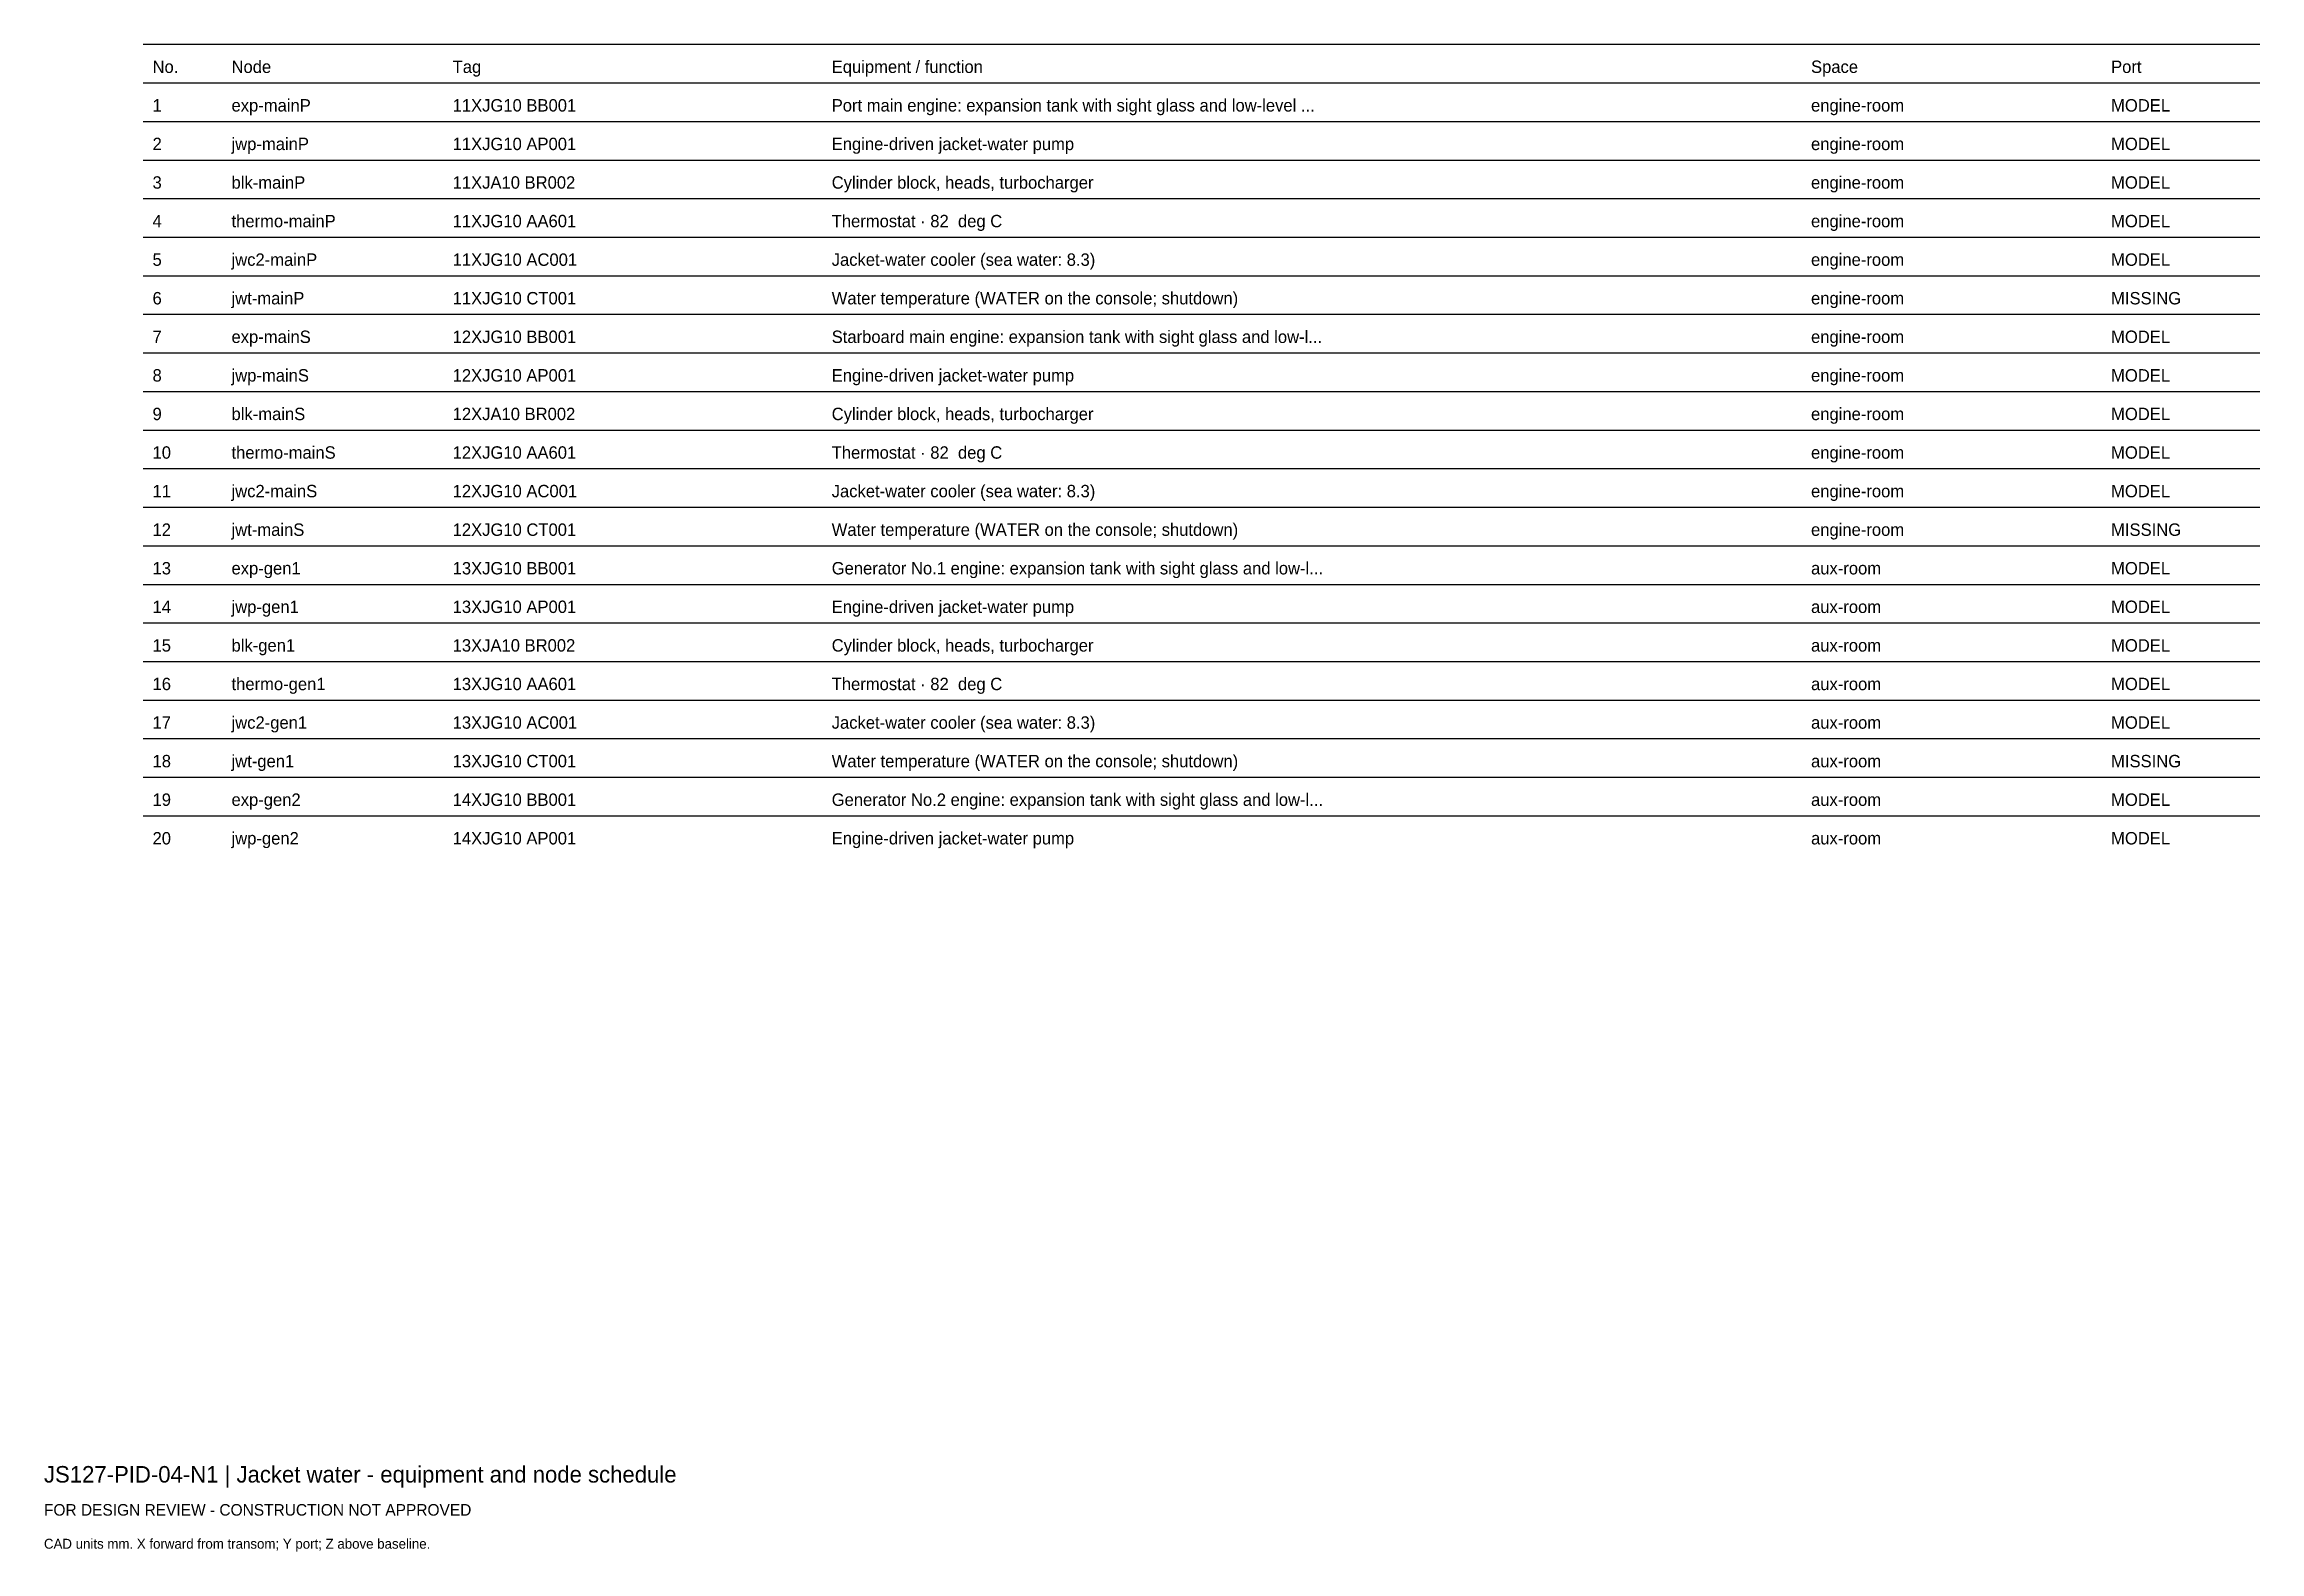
# Model space of a CAD drawing. Header units: millimetres. Extents: x 0 to 402, y -25 to 249.
import ezdxf

# ---------------------------------------------------------------- set-up
doc = ezdxf.new("R2010")
doc.units = ezdxf.units.MM
doc.layers.add('ANNOTATION', color=7, linetype='Continuous')
doc.layers.add('GEOMETRY', color=7, linetype='Continuous')

msp = doc.modelspace()

# ---------------------------------------------------------------- linework, layer by layer
at = {"layer": 'GEOMETRY'}
for p, q in [((18, 249), (402, 249)), ((18, 242), (402, 242)), ((18, 235), (402, 235)), ((18, 228), (402, 228)), ((18, 221), (402, 221)), ((18, 214), (402, 214)), ((18, 207), (402, 207)), ((18, 200), (402, 200)), ((18, 193), (402, 193)), ((18, 186), (402, 186)), ((18, 179), (402, 179)), ((18, 172), (402, 172)), ((18, 165), (402, 165)), ((18, 158), (402, 158)), ((18, 151), (402, 151)), ((18, 144), (402, 144)), ((18, 137), (402, 137)), ((18, 130), (402, 130)), ((18, 123), (402, 123)), ((18, 116), (402, 116)), ((18, 109), (402, 109))]:
    msp.add_line(p, q, dxfattribs=at)

# ---------------------------------------------------------------- texts
at = {"layer": 'ANNOTATION'}
for s, height, p in [('No.', 2.25, (19.7, 243.8)), ('Node', 2.25, (34.03, 243.8)), ('Tag', 2.25, (74.15, 243.8)), ('Equipment / function', 2.25, (142.92, 243.8)), ('Space', 2.25, (320.6, 243.8)), ('Port', 2.25, (375.04, 243.8)), ('1', 2.25, (19.7, 236.8)), ('exp-mainP', 2.25, (34.03, 236.8)), ('11XJG10 BB001', 2.25, (74.15, 236.8)), ('Port main engine: expansion tank with sight glass and low-level ...', 2.25, (142.92, 236.8)), ('engine-room', 2.25, (320.6, 236.8)), ('MODEL', 2.25, (375.04, 236.8)), ('2', 2.25, (19.7, 229.8)), ('jwp-mainP', 2.25, (34.03, 229.8)), ('11XJG10 AP001', 2.25, (74.15, 229.8)), ('Engine-driven jacket-water pump', 2.25, (142.92, 229.8)), ('engine-room', 2.25, (320.6, 229.8)), ('MODEL', 2.25, (375.04, 229.8)), ('blk-mainP', 2.25, (34.03, 222.8)), ('Cylinder block, heads, turbocharger', 2.25, (142.92, 222.8)), ('engine-room', 2.25, (320.6, 222.8)), ('3', 2.25, (19.7, 222.8)), ('11XJA10 BR002', 2.25, (74.15, 222.8)), ('MODEL', 2.25, (375.04, 222.8)), ('4', 2.25, (19.7, 215.8)), ('thermo-mainP', 2.25, (34.03, 215.8)), ('11XJG10 AA601', 2.25, (74.15, 215.8)), ('Thermostat · 82  deg C', 2.25, (142.92, 215.8)), ('engine-room', 2.25, (320.6, 215.8)), ('MODEL', 2.25, (375.04, 215.8)), ('5', 2.25, (19.7, 208.8)), ('jwc2-mainP', 2.25, (34.03, 208.8)), ('11XJG10 AC001', 2.25, (74.15, 208.8)), ('Jacket-water cooler (sea water: 8.3)', 2.25, (142.92, 208.8)), ('engine-room', 2.25, (320.6, 208.8)), ('MODEL', 2.25, (375.04, 208.8)), ('6', 2.25, (19.7, 201.8)), ('jwt-mainP', 2.25, (34.03, 201.8)), ('11XJG10 CT001', 2.25, (74.15, 201.8)), ('Water temperature (WATER on the console; shutdown)', 2.25, (142.92, 201.8)), ('engine-room', 2.25, (320.6, 201.8)), ('MISSING', 2.25, (375.04, 201.8)), ('7', 2.25, (19.7, 194.8)), ('exp-mainS', 2.25, (34.03, 194.8)), ('12XJG10 BB001', 2.25, (74.15, 194.8)), ('Starboard main engine: expansion tank with sight glass and low-l...', 2.25, (142.92, 194.8)), ('engine-room', 2.25, (320.6, 194.8)), ('MODEL', 2.25, (375.04, 194.8)), ('8', 2.25, (19.7, 187.8)), ('jwp-mainS', 2.25, (34.03, 187.8)), ('12XJG10 AP001', 2.25, (74.15, 187.8)), ('Engine-driven jacket-water pump', 2.25, (142.92, 187.8)), ('engine-room', 2.25, (320.6, 187.8)), ('MODEL', 2.25, (375.04, 187.8)), ('9', 2.25, (19.7, 180.8)), ('blk-mainS', 2.25, (34.03, 180.8)), ('12XJA10 BR002', 2.25, (74.15, 180.8)), ('Cylinder block, heads, turbocharger', 2.25, (142.92, 180.8)), ('engine-room', 2.25, (320.6, 180.8)), ('MODEL', 2.25, (375.04, 180.8)), ('10', 2.25, (19.7, 173.8)), ('thermo-mainS', 2.25, (34.03, 173.8)), ('12XJG10 AA601', 2.25, (74.15, 173.8)), ('Thermostat · 82  deg C', 2.25, (142.92, 173.8)), ('engine-room', 2.25, (320.6, 173.8)), ('MODEL', 2.25, (375.04, 173.8)), ('11', 2.25, (19.7, 166.8)), ('jwc2-mainS', 2.25, (34.03, 166.8)), ('12XJG10 AC001', 2.25, (74.15, 166.8)), ('Jacket-water cooler (sea water: 8.3)', 2.25, (142.92, 166.8)), ('engine-room', 2.25, (320.6, 166.8)), ('MODEL', 2.25, (375.04, 166.8)), ('12', 2.25, (19.7, 159.8)), ('jwt-mainS', 2.25, (34.03, 159.8)), ('12XJG10 CT001', 2.25, (74.15, 159.8)), ('Water temperature (WATER on the console; shutdown)', 2.25, (142.92, 159.8)), ('engine-room', 2.25, (320.6, 159.8)), ('MISSING', 2.25, (375.04, 159.8)), ('13', 2.25, (19.7, 152.8)), ('exp-gen1', 2.25, (34.03, 152.8)), ('13XJG10 BB001', 2.25, (74.15, 152.8)), ('Generator No.1 engine: expansion tank with sight glass and low-l...', 2.25, (142.92, 152.8)), ('aux-room', 2.25, (320.6, 152.8)), ('MODEL', 2.25, (375.04, 152.8)), ('14', 2.25, (19.7, 145.8)), ('jwp-gen1', 2.25, (34.03, 145.8)), ('13XJG10 AP001', 2.25, (74.15, 145.8)), ('Engine-driven jacket-water pump', 2.25, (142.92, 145.8)), ('aux-room', 2.25, (320.6, 145.8)), ('MODEL', 2.25, (375.04, 145.8)), ('15', 2.25, (19.7, 138.8)), ('blk-gen1', 2.25, (34.03, 138.8)), ('13XJA10 BR002', 2.25, (74.15, 138.8)), ('Cylinder block, heads, turbocharger', 2.25, (142.92, 138.8)), ('MODEL', 2.25, (375.04, 138.8)), ('aux-room', 2.25, (320.6, 138.8)), ('16', 2.25, (19.7, 131.8)), ('thermo-gen1', 2.25, (34.03, 131.8)), ('13XJG10 AA601', 2.25, (74.15, 131.8)), ('Thermostat · 82  deg C', 2.25, (142.92, 131.8)), ('aux-room', 2.25, (320.6, 131.8)), ('MODEL', 2.25, (375.04, 131.8)), ('17', 2.25, (19.7, 124.8)), ('jwc2-gen1', 2.25, (34.03, 124.8)), ('13XJG10 AC001', 2.25, (74.15, 124.8)), ('Jacket-water cooler (sea water: 8.3)', 2.25, (142.92, 124.8)), ('aux-room', 2.25, (320.6, 124.8)), ('MODEL', 2.25, (375.04, 124.8)), ('18', 2.25, (19.7, 117.8)), ('jwt-gen1', 2.25, (34.03, 117.8)), ('13XJG10 CT001', 2.25, (74.15, 117.8)), ('Water temperature (WATER on the console; shutdown)', 2.25, (142.92, 117.8)), ('aux-room', 2.25, (320.6, 117.8)), ('MISSING', 2.25, (375.04, 117.8)), ('19', 2.25, (19.7, 110.8)), ('exp-gen2', 2.25, (34.03, 110.8)), ('14XJG10 BB001', 2.25, (74.15, 110.8)), ('Generator No.2 engine: expansion tank with sight glass and low-l...', 2.25, (142.92, 110.8)), ('aux-room', 2.25, (320.6, 110.8)), ('MODEL', 2.25, (375.04, 110.8)), ('20', 2.25, (19.7, 103.8)), ('jwp-gen2', 2.25, (34.03, 103.8)), ('14XJG10 AP001', 2.25, (74.15, 103.8)), ('Engine-driven jacket-water pump', 2.25, (142.92, 103.8)), ('aux-room', 2.25, (320.6, 103.8)), ('MODEL', 2.25, (375.04, 103.8)), ('JS127-PID-04-N1 | Jacket water - equipment and node schedule', 3, (0, -12)), ('FOR DESIGN REVIEW - CONSTRUCTION NOT APPROVED', 2.1, (0, -18)), ('CAD units mm. X forward from transom; Y port; Z above baseline.', 1.8, (0, -24))]:
    msp.add_text(s, height=height, dxfattribs=at).set_placement(p)

doc.saveas('drawing.dxf')
